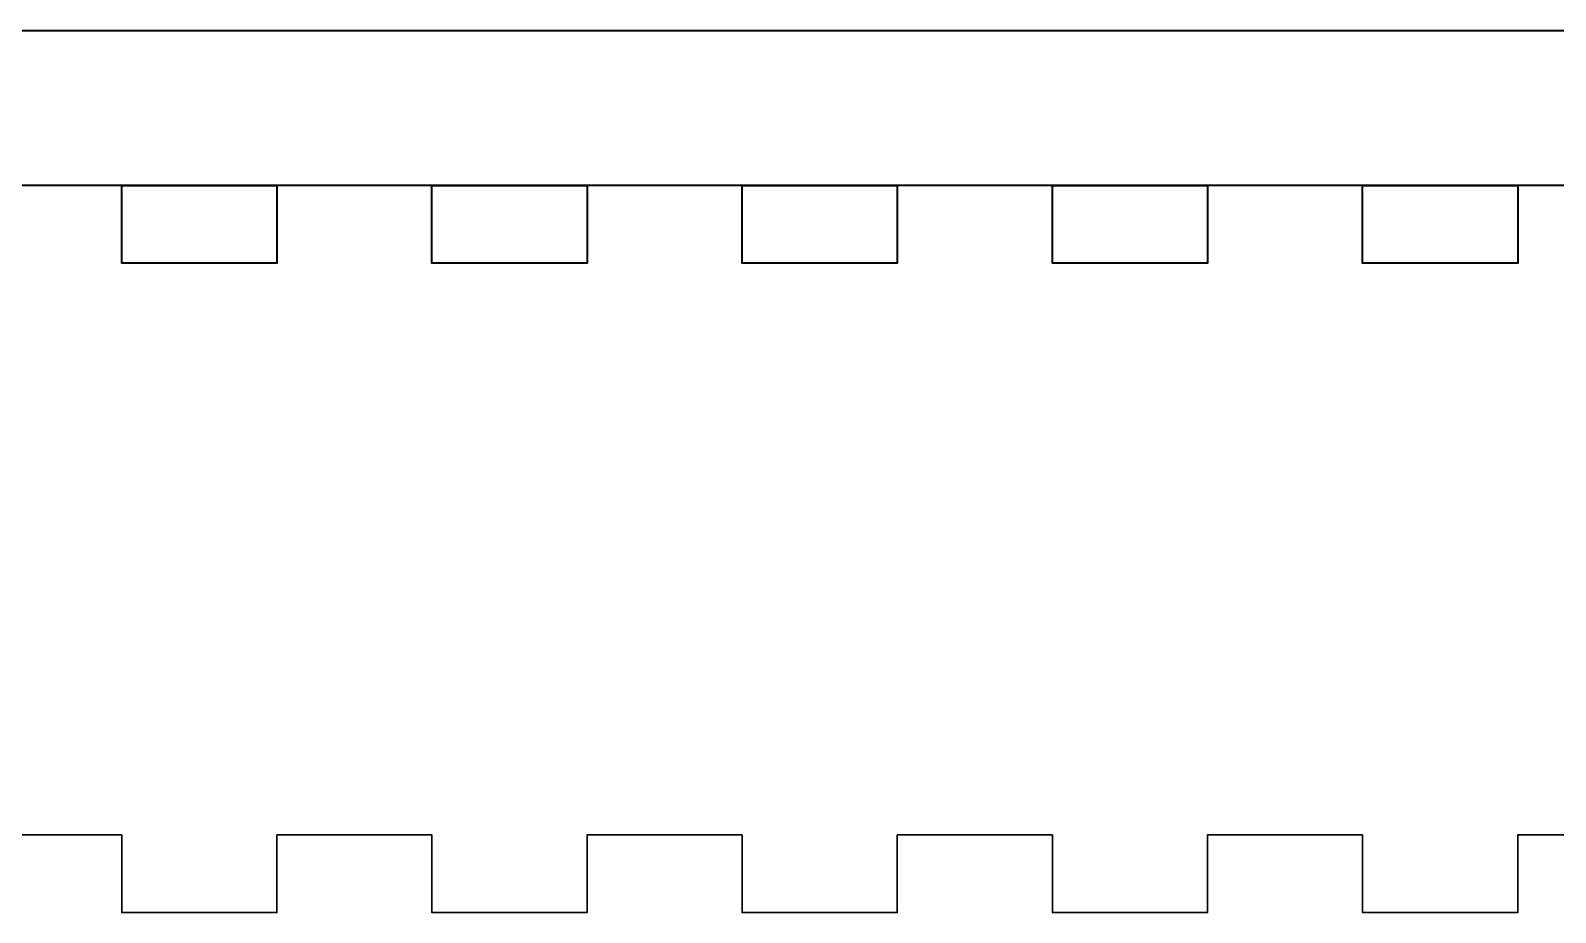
# Model space of a CAD drawing. Header units: inches. Extents: x -215 to 815, y -290 to 530.
# Drawn here: x -90.5 to -31.5, y 120.1 to 154.3 of the extents above; entities that cross this region are included whole.
import ezdxf

# ---------------------------------------------------------------- set-up
doc = ezdxf.new("R2010")
doc.units = ezdxf.units.IN
doc.header["$MEASUREMENT"] = 0
doc.layers.add('Calque 1', color=7, linetype='Continuous')

# ---------------------------------------------------------------- blocks, each defined once
blk = doc.blocks.new('block 2')
at = {"layer": 'Calque 1', "color": 7, "lineweight": 30, "true_color": 0xffffff}
blk.add_lwpolyline([(-26.962, 123.121), (-32.963, 123.121), (-32.963, 120.121), (-38.963, 120.121), (-38.963, 123.121), (-44.963, 123.121), (-44.963, 120.121), (-50.962, 120.121), (-50.962, 123.121), (-56.963, 123.121), (-56.963, 120.121), (-62.963, 120.121), (-62.963, 123.121), (-68.963, 123.121), (-68.963, 120.121), (-74.963, 120.121), (-74.963, 123.121), (-80.962, 123.121), (-80.962, 120.121), (-86.962, 120.121), (-86.962, 123.121), (-92.962, 123.121)], dxfattribs=at)
blk = doc.blocks.new('block 10')
at = {"layer": 'Calque 1', "color": 7, "lineweight": 35, "true_color": 0xffffff}
for points in [[(-86.962, 148.256), (-80.962, 148.256), (-80.962, 145.255), (-86.962, 145.255), (-86.962, 148.256)], [(-74.963, 148.256), (-68.963, 148.256), (-68.963, 145.255), (-74.963, 145.255), (-74.963, 148.256)], [(-62.963, 148.256), (-56.963, 148.256), (-56.963, 145.255), (-62.963, 145.255), (-62.963, 148.256)], [(-50.963, 148.256), (-44.963, 148.256), (-44.963, 145.255), (-50.963, 145.255), (-50.963, 148.256)], [(-38.963, 148.256), (-32.963, 148.256), (-32.963, 145.255), (-38.963, 145.255), (-38.963, 148.256)]]:
    blk.add_lwpolyline(points, dxfattribs=at)
blk = doc.blocks.new('block 9')
at = {"layer": 'Calque 1', "color": 7, "lineweight": 35, "true_color": 0xffffff}
blk.add_lwpolyline([(-134.963, 154.256), (15.037, 154.256), (15.037, 148.256), (-134.963, 148.256), (-134.963, 154.256)], dxfattribs=at)
at = {"layer": 'Calque 1'}
blk.add_blockref('block 10', (0, 0), dxfattribs=at)

msp = doc.modelspace()

# ---------------------------------------------------------------- block references
at = {"layer": 'Calque 1'}
for name in ['block 2', 'block 9']:
    msp.add_blockref(name, (0, 0), dxfattribs=at)

doc.saveas('drawing.dxf')
